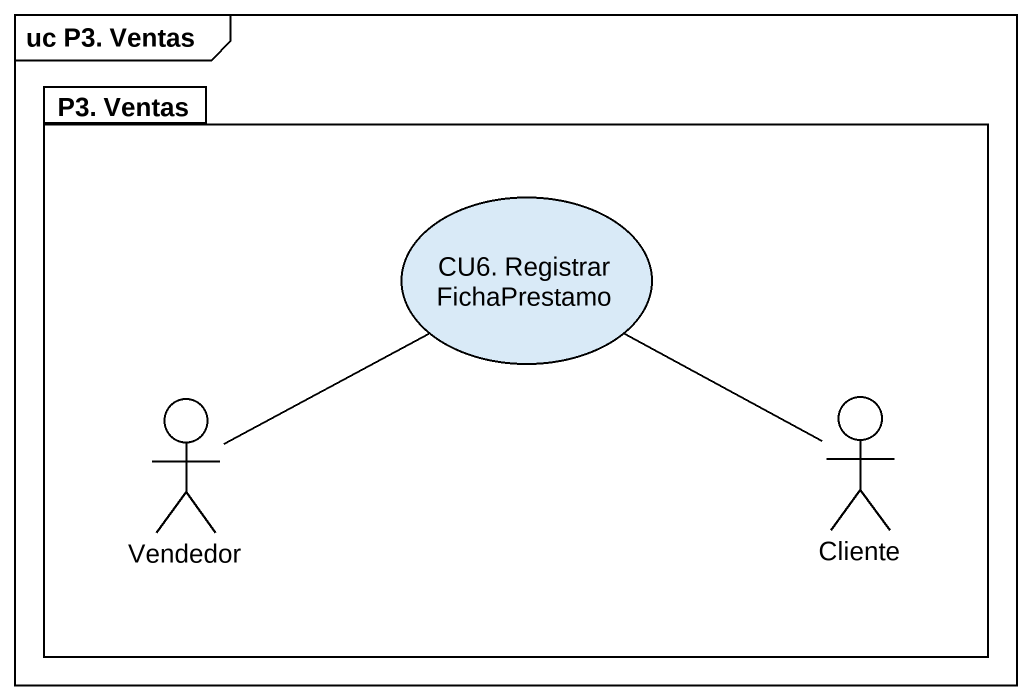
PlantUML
@startuml
mainframe uc P3. Ventas
package "P3. Ventas" as P3_Ventas {
  usecase "CU6. Registrar FichaPrestamo" as CU6_Registrar_FichaPrestamo
  actor Vendedor
  actor Cliente
}
Vendedor -up- CU6_Registrar_FichaPrestamo
Cliente -up- CU6_Registrar_FichaPrestamo
@enduml
